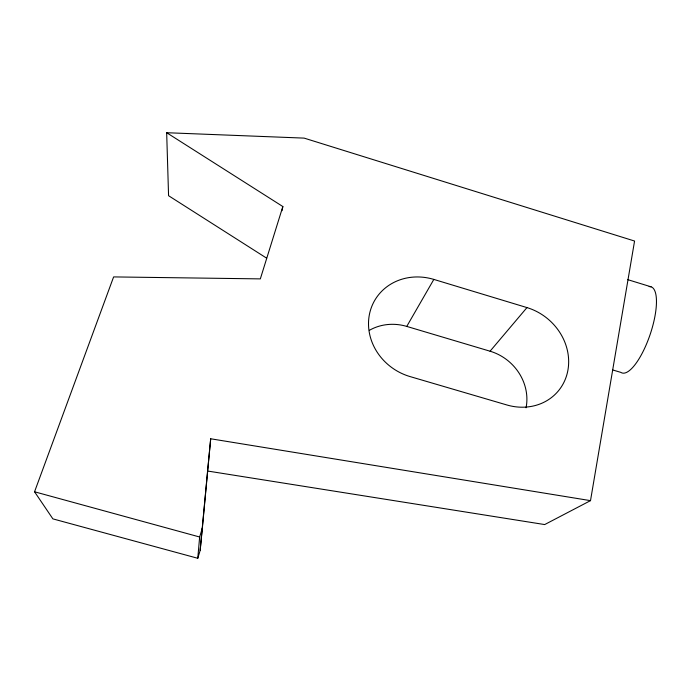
<?xml version="1.0" encoding="UTF-8"?>
<svg xmlns="http://www.w3.org/2000/svg" width="691" height="691" viewBox="0 0 691 691"><rect width="100%" height="100%" fill="white"/><g stroke="black" fill="none" stroke-linecap="round" stroke-linejoin="round"><path stroke-width="1.04" d="M166.669 132.715L282.844 206.54L260.326 278.888L113.618 276.91L34.55 491.785L52.879 518.872L197.773 558.285L199.647 537.002L202.359 528.071L210.695 438.776L590.503 500.638L634.571 241.038L304.144 138.114L166.669 132.715L168.569 195.708L266.657 258.175M197.773 558.285L200.165 550.364L207.576 471.02L544.689 524.564L590.503 500.638M207.671 469.984L210.695 438.776M200.165 550.364L202.359 528.071M282.032 210.695L282.844 206.54M369.34 330.341A48.474 44.993 31.5 0 1 406.757 326.411L433.836 279.414L526.965 307.59A54.235 48.603 40 0 1 567.682 371.404A54.235 48.603 40 0 1 506.866 404.969L410.083 376.586A54.477 49.631 31.3 0 1 369.849 312.479A54.477 49.631 31.3 0 1 433.836 279.414M406.757 326.411L490.066 351.209L526.965 307.59M34.55 491.785L199.647 537.002M612.649 369.935L620.872 372.389A45.442 14.364 -71.3 0 0 650.516 333.356A45.442 14.364 -71.3 0 0 649.143 286.61M627.799 279.665L651.06 286.817M490.066 351.209A48.292 44.155 41 0 1 526.058 407.811"/></g></svg>
